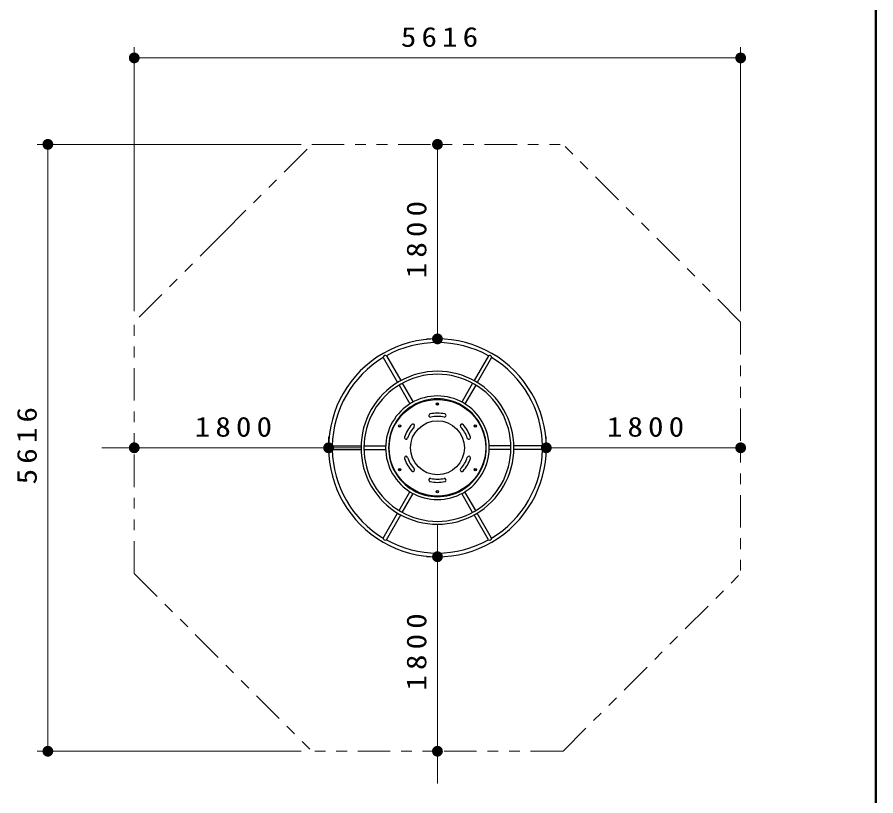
# Model space of a CAD drawing. Units: millimetres on the paper. Extents: x -365 to 0, y -12 to 257.
# Drawn here: x -79.5 to 0, y 40.6 to 112.6 of the extents above; entities that cross this region are included whole.
import ezdxf

# ---------------------------------------------------------------- set-up
doc = ezdxf.new("R2010")
doc.units = ezdxf.units.MM
doc.linetypes.add('USER3', pattern=[8, 3, -1, 1, -1, 1, -1])
doc.layers.add('LY_1', color=7, linetype='Continuous', lineweight=25)
doc.layers.add('LY_2', color=7, linetype='Continuous', lineweight=13)
doc.styles.add('ＭＳ ゴシック', font='')
doc.styles.get('ＭＳ ゴシック').set_extended_font_data('MS Gothic')

# ---------------------------------------------------------------- blocks, each defined once
blk = doc.blocks.new('filled_dot')
at = {"color": 0, "linetype": 'Continuous', "lineweight": -2, "const_width": 1.25}
blk.add_lwpolyline([(-0.625, 0, 1), (0.625, 0, 1)], format="xyb", close=True, dxfattribs=at)

msp = doc.modelspace()

# ---------------------------------------------------------------- linework, layer by layer
at = {"layer": 'LY_1', "lineweight": 13}
for p, q in [((-68.677, 85.389), (-68.677, 109.838)), ((-12.517, 85.389), (-12.517, 109.838)), ((-68.677, 108.838), (-12.517, 108.838)), ((-53.228, 100.838), (-77.677, 100.838)), ((-76.677, 44.678), (-76.677, 100.838)), ((-40.597, 82.838), (-40.597, 100.838)), ((-40.597, 82.838), (-41.597, 82.838)), ((-50.677, 72.758), (-50.677, 73.758)), ((-30.517, 72.758), (-30.517, 73.758)), ((-71.677, 72.758), (-47.677, 72.758)), ((-12.517, 72.758), (-30.517, 72.758)), ((-40.597, 41.678), (-40.597, 65.678)), ((-40.597, 62.678), (-41.597, 62.678)), ((-53.228, 44.678), (-77.677, 44.678)), ((-40.597, 44.678), (-41.597, 44.678))]:
    msp.add_line(p, q, dxfattribs=at)
at = {"layer": 'LY_1', "linetype": 'USER3', "lineweight": 13}
for p, q in [((-60.452, 92.613), (-52.228, 100.838)), ((-52.228, 100.838), (-28.966, 100.838)), ((-12.517, 84.389), (-28.966, 100.838)), ((-60.452, 92.613), (-68.677, 84.389)), ((-68.677, 61.127), (-68.677, 84.389)), ((-12.517, 84.389), (-12.517, 61.127)), ((-68.677, 61.127), (-52.228, 44.678)), ((-28.966, 44.678), (-12.517, 61.127)), ((-28.966, 44.678), (-52.228, 44.678))]:
    msp.add_line(p, q, dxfattribs=at)
at = {"layer": 'LY_1'}
for p, q in [((-45.319, 81.276), (-43.988, 78.971)), ((-35.875, 81.276), (-37.206, 78.971)), ((-45.613, 81.106), (-44.282, 78.801)), ((-35.58, 81.106), (-36.911, 78.801)), ((-43.852, 78.735), (-42.847, 76.996)), ((-37.342, 78.735), (-38.346, 76.996)), ((-44.146, 78.565), (-43.142, 76.826)), ((-37.048, 78.565), (-38.052, 76.826)), ((-50.335, 72.928), (-47.673, 72.928)), ((-50.335, 72.588), (-47.673, 72.588)), ((-47.401, 72.928), (-45.392, 72.928)), ((-47.401, 72.588), (-45.392, 72.588)), ((-33.793, 72.928), (-35.802, 72.928)), ((-33.793, 72.588), (-35.802, 72.588)), ((-30.858, 72.928), (-33.521, 72.928)), ((-30.858, 72.588), (-33.521, 72.588)), ((-44.146, 66.95), (-43.142, 68.69)), ((-43.852, 66.78), (-42.847, 68.52)), ((-37.342, 66.78), (-38.346, 68.52)), ((-37.048, 66.95), (-38.052, 68.69)), ((-45.613, 64.409), (-44.282, 66.715)), ((-45.319, 64.239), (-43.988, 66.545)), ((-35.875, 64.239), (-37.206, 66.545)), ((-35.58, 64.409), (-36.911, 66.715))]:
    msp.add_line(p, q, dxfattribs=at)
for centre, radius in [((-40.597, 72.758), 4.475), ((-40.597, 76.808), 0.105), ((-40.597, 76.808), 0.085), ((-44.104, 74.783), 0.105), ((-44.104, 74.783), 0.085), ((-40.597, 72.758), 2.5), ((-37.089, 74.783), 0.105), ((-37.089, 74.783), 0.085), ((-44.104, 70.733), 0.105), ((-44.104, 70.733), 0.085), ((-37.089, 70.733), 0.105), ((-37.089, 70.733), 0.085), ((-40.597, 68.708), 0.105), ((-40.597, 68.708), 0.085)]:
    msp.add_circle(centre, radius, dxfattribs=at)
for centre, radius, start, end in [((-40.597, 72.758), 10.08, 60, 120), ((-40.597, 72.758), 9.74, 61.0001, 118.9999), ((-40.597, 72.758), 10.08, 120, 180), ((-45.428, 81.126), 0.186, 120.1037, 185.99651), ((-45.428, 81.126), 0.186, 54.00349, 119.8963), ((-35.765, 81.126), 0.186, 60.1037, 125.99651), ((-35.766, 81.126), 0.186, 354.00349, 59.8963), ((-40.597, 72.758), 10.08, 300, 60), ((-40.597, 72.758), 9.74, 121.0001, 178.9999), ((-40.597, 72.758), 9.74, 1.0001, 58.9999), ((-40.597, 72.758), 7.078, 60, 120), ((-40.597, 72.758), 6.806, 60, 120), ((-40.597, 72.758), 7.078, 120, 180), ((-40.597, 72.758), 7.078, 300, 60), ((-40.597, 72.758), 6.806, 120, 180), ((-40.597, 72.758), 6.806, 300, 60), ((-40.597, 72.758), 4.798, 60, 120), ((-40.597, 72.758), 4.526, 60, 120), ((-40.597, 72.758), 4.798, 120, 180), ((-40.597, 72.758), 4.526, 120, 180), ((-40.597, 72.758), 4.526, 300, 60), ((-40.597, 72.758), 4.798, 300, 60), ((-41.24, 75.739), 0.15, 102.18104, 195), ((-41.24, 75.739), 0.15, 195, 282.18104), ((-40.597, 72.758), 3.2, 77.81896, 102.18104), ((-40.597, 72.758), 2.9, 77.81896, 102.18104), ((-39.953, 75.739), 0.15, 257.81896, 345), ((-39.953, 75.739), 0.15, 345, 77.81896), ((-40.597, 72.758), 3.2, 137.81896, 162.18104), ((-42.857, 74.806), 0.15, 45, 137.81896), ((-42.857, 74.806), 0.15, 317.81896, 45), ((-38.337, 74.806), 0.15, 135, 222.18104), ((-38.337, 74.806), 0.15, 42.18104, 135), ((-40.597, 72.758), 3.2, 17.81896, 42.18104), ((-40.597, 72.758), 2.9, 137.81896, 162.18104), ((-40.597, 72.758), 2.9, 17.81896, 42.18104), ((-43.5, 73.691), 0.15, 162.18104, 255), ((-43.5, 73.691), 0.15, 255, 342.18104), ((-37.693, 73.691), 0.15, 197.81896, 285), ((-37.693, 73.691), 0.15, 285, 17.81896), ((-40.597, 72.758), 10.08, 180, 240), ((-50.259, 72.757), 0.186, 114.00349, 179.8963), ((-50.259, 72.758), 0.186, 180.1037, 245.99651), ((-40.597, 72.758), 9.74, 181.0001, 238.9999), ((-40.597, 72.758), 7.078, 180, 240), ((-40.597, 72.758), 6.806, 180, 240), ((-40.597, 72.758), 4.798, 180, 240), ((-40.597, 72.758), 4.526, 180, 240), ((-40.597, 72.758), 9.74, 301.0001, 358.9999), ((-30.934, 72.757), 0.186, 0.1037, 65.99651), ((-30.934, 72.758), 0.186, 294.00349, 359.8963), ((-43.5, 71.824), 0.15, 105, 197.81896), ((-40.597, 72.758), 3.2, 197.81896, 222.18104), ((-43.5, 71.824), 0.15, 17.81896, 105), ((-40.597, 72.758), 2.9, 197.81896, 222.18104), ((-40.597, 72.758), 2.9, 317.81896, 342.18104), ((-40.597, 72.758), 3.2, 317.81896, 342.18104), ((-37.693, 71.824), 0.15, 75, 162.18104), ((-37.693, 71.824), 0.15, 342.18104, 75), ((-42.857, 70.71), 0.15, 315, 42.18104), ((-38.337, 70.71), 0.15, 137.81896, 225), ((-42.857, 70.71), 0.15, 222.18104, 315), ((-38.337, 70.71), 0.15, 225, 317.81896), ((-41.24, 69.776), 0.15, 165, 257.81896), ((-41.24, 69.776), 0.15, 77.81896, 165), ((-40.597, 72.758), 3.2, 257.81896, 282.18104), ((-40.597, 72.758), 2.9, 257.81896, 282.18104), ((-39.953, 69.776), 0.15, 15, 102.18104), ((-39.953, 69.776), 0.15, 282.18104, 15), ((-40.597, 72.758), 4.798, 240, 300), ((-40.597, 72.758), 4.526, 240, 300), ((-40.597, 72.758), 6.806, 240, 300), ((-40.597, 72.758), 7.078, 240, 300), ((-45.428, 64.39), 0.186, 174.00349, 239.8963), ((-35.766, 64.39), 0.186, 300.1037, 5.99651), ((-40.597, 72.758), 10.08, 240, 300), ((-45.428, 64.39), 0.186, 240.1037, 305.99651), ((-40.597, 72.758), 9.74, 241.0001, 298.9999), ((-35.765, 64.39), 0.186, 234.00349, 299.8963)]:
    msp.add_arc(centre, radius, start, end, dxfattribs=at)
at = {"layer": 'LY_2', "lineweight": 50}
msp.add_line((0, 0), (0, 257), dxfattribs=at)

# ---------------------------------------------------------------- block references
at = {"layer": 'LY_1', "lineweight": 13, "xscale": 0.4, "yscale": 0.4}
for p in [(-68.677, 108.838), (-50.677, 72.758), (-30.517, 72.758)]:
    msp.add_blockref('filled_dot', p, dxfattribs=at)
for p, rotation in [((-12.517, 108.838), 180), ((-76.677, 100.838), 270), ((-40.597, 100.838), 270), ((-40.597, 82.838), 90), ((-68.677, 72.758), 180), ((-12.517, 72.758), 180), ((-40.597, 62.678), 90), ((-76.677, 44.678), 90), ((-40.597, 44.678), 270)]:
    msp.add_blockref('filled_dot', p, dxfattribs=dict(at, rotation=rotation))

# ---------------------------------------------------------------- texts
at = {"layer": 'LY_1', "char_height": 1.833, "attachment_point": 8, "style": 'ＭＳ ゴシック'}
for s, insert in [('\\T1.33;\\W1.15;5616', (-40.169, 109.838)), ('\\T1.33;\\W1.15;1800', (-59.256, 73.758)), ('\\T1.33;\\W1.15;1800', (-21.096, 73.758))]:
    msp.add_mtext(s, dxfattribs=dict(at, insert=insert))
at = {"layer": 'LY_1', "char_height": 1.833, "attachment_point": 8, "rotation": 90, "style": 'ＭＳ ゴシック'}
for s, insert in [('\\T1.33;\\W1.15;1800', (-41.597, 92.259)), ('\\T1.33;\\W1.15;5616', (-77.677, 73.186)), ('\\T1.33;\\W1.15;1800', (-41.597, 54.099))]:
    msp.add_mtext(s, dxfattribs=dict(at, insert=insert))

doc.saveas('drawing.dxf')
